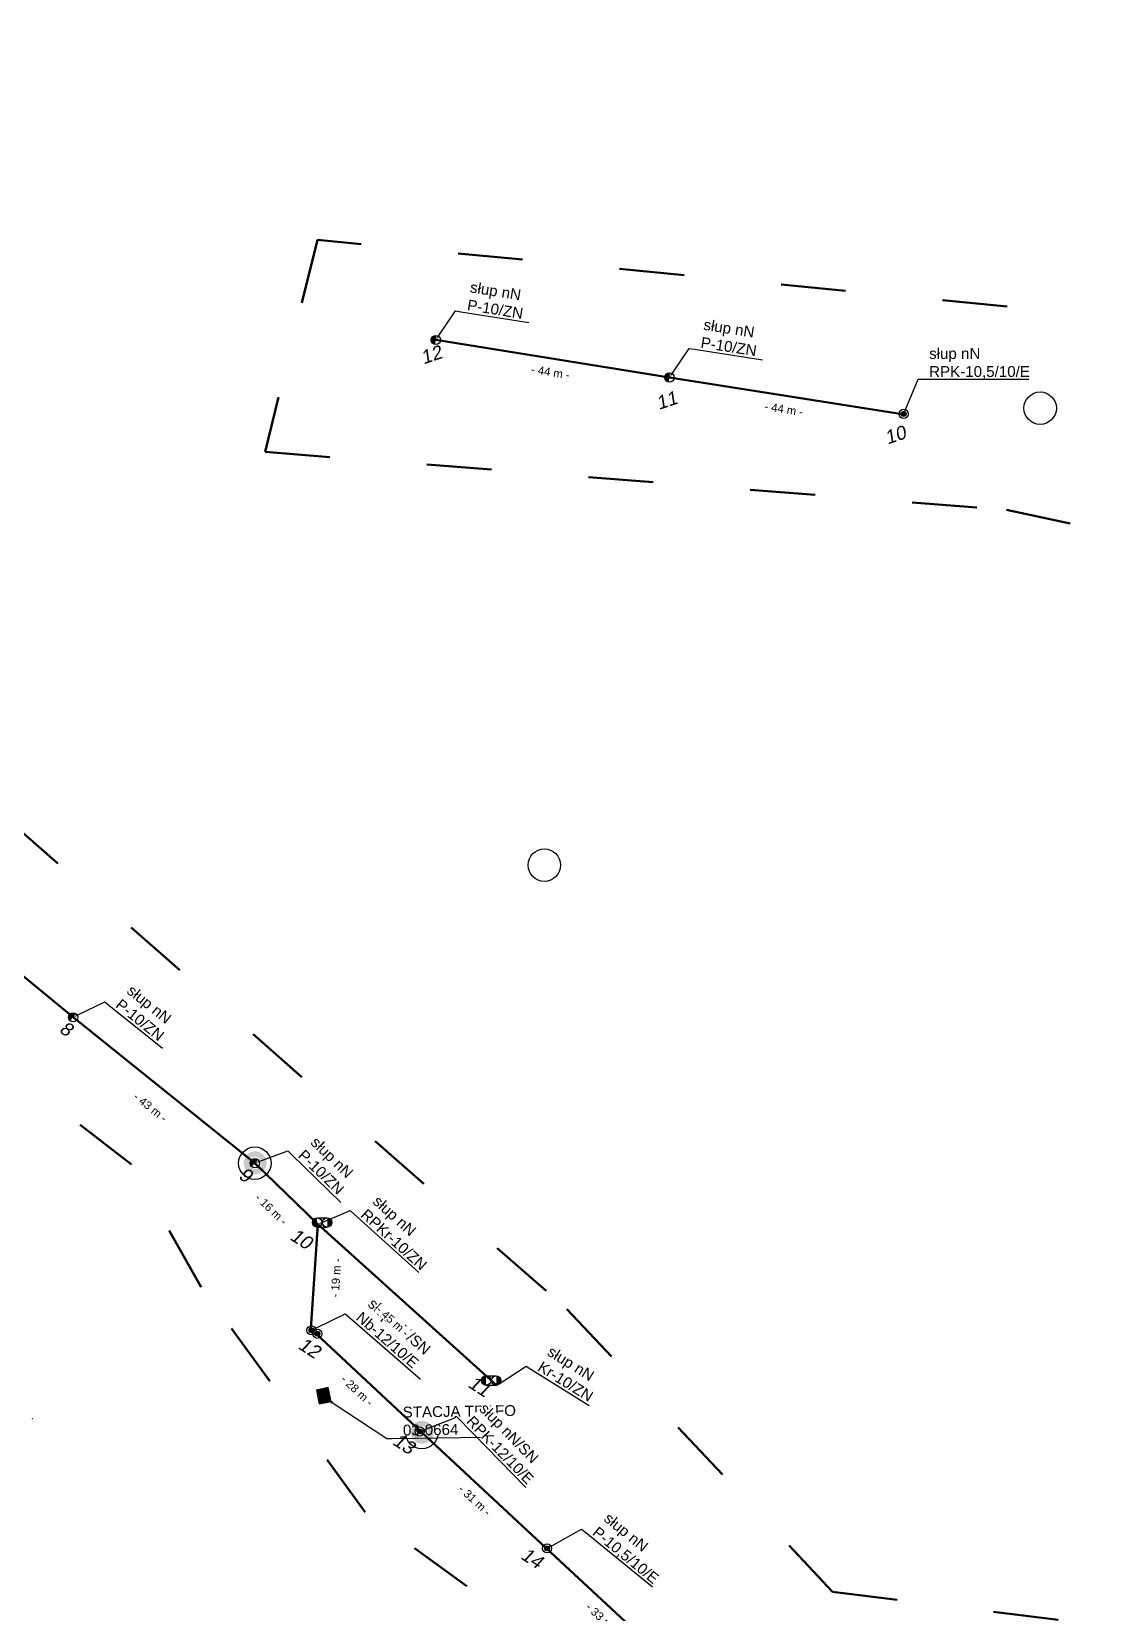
# Model space of a CAD drawing. Header units: metres. Extents: x 5772289 to 7530543, y 5762751 to 5793884.
# Drawn here: x 7525060.5 to 7525256.5, y 5787830.5 to 5788123 of the extents above; entities that cross this region are included whole.
import ezdxf
from ezdxf import colors
from ezdxf.entities.mleader import LeaderData, LeaderLine
from ezdxf.math import Vec2, Vec3

# ---------------------------------------------------------------- set-up
doc = ezdxf.new("R2010")
doc.units = ezdxf.units.M
doc.linetypes.add('GCAD_ISO03W100', pattern=[30, 12, -18])
for name, color, linetype, lineweight in [('!tele', 30, 'Continuous', 50), ('!trafo', 6, 'GCAD_ISO03W100', 50), ('00_Mufa', 3, 'Continuous', 30), ('_MM LINIA Sn', 40, 'Continuous', 30), ('_numery', 7, 'Continuous', 40)]:
    doc.layers.add(name, color=color, linetype=linetype, lineweight=lineweight)
doc.layers.add('_arkusze model', color=7, linetype='Continuous', lineweight=50, plot=False)
for name, color, linetype in [('_MM mufy', 3, 'Continuous'), ('_MM opisy', 7, 'Continuous'), ('_MM slupy', 5, 'Continuous'), ('_mm trafo', 3, 'Continuous'), ('DIM', 7, 'Continuous')]:
    doc.layers.add(name, color=color, linetype=linetype)
doc.styles.get("Standard").update_dxf_attribs({"font": 'arial.ttf'})
doc.dimstyles.new('opis linie', dxfattribs={"dimtxt": 1.5, "dimasz": 0.18, "dimexe": 0.18, "dimexo": 0.0625, "dimgap": 2.5, "dimtad": 4, "dimdec": 0, "dimzin": 0, "dimdsep": 46, "dimtxsty": 'Standard', "dimcen": 0.09, "dimse1": 1, "dimse2": 1, "dimsd1": 1, "dimsd2": 1, "dimclrt": 256, "dimadec": 0, "dimazin": 0, "dimtfac": 1, "dimtdec": 0, "dimtofl": 0, "dimtmove": 0, "dimatfit": 3, "dimfxl": 1, "dimtfill": 1, "dimtolj": 1, "dimtzin": 0, "dimarcsym": 0})

# ---------------------------------------------------------------- blocks, each defined once
blk = doc.blocks.new('trafo')
at = {"layer": '_mm trafo'}
h = blk.add_hatch(color=256, dxfattribs=at)
h.dxf.hatch_style = 1
h.paths.add_polyline_path([(-1.15, 1.02), (-0.52, -1.51), (1.64, -0.96), (1.01, 1.59)])
at = {"layer": '_MM LINIA Sn', "color": 2, "lineweight": 60}
for p, q in [((0.58, 0.02), (-0.43, 0.9)), ((-0.32, -0.23), (0.58, 0.02)), ((0.58, -0.92), (-0.32, -0.23)), ((0.55, -0.72), (0.41, -0.9)), ((0.41, -0.9), (0.58, -0.92)), ((0.58, -0.92), (0.55, -0.72))]:
    blk.add_line(p, q, dxfattribs=at)
at = {"layer": '_mm trafo', "flags": 128}
blk.add_lwpolyline([(-0.52, -1.52), (1.64, -0.96), (0.98, 1.58), (-1.17, 0.99), (-0.52, -1.52)], close=True, dxfattribs=at)
blk = doc.blocks.new('ZN')
at = {"layer": '_MM slupy', "transparency": 33554687}
h = blk.add_hatch(color=256, dxfattribs=at)
h.dxf.hatch_style = 1
h.paths.add_polyline_path([(0, -0.86), (0, 0.86, 1)])
at = {"layer": '_MM slupy'}
blk.add_circle((0, 0), 0.857, dxfattribs=at)
blk = doc.blocks.new('R')
at = {"layer": '_MM slupy', "transparency": 33554687}
h = blk.add_hatch(color=256, dxfattribs=at)
h.dxf.hatch_style = 1
h.paths.add_polyline_path([(-0.93, -0.86), (-0.93, 0.86, 1)])
h = blk.add_hatch(color=256, dxfattribs=at)
h.dxf.hatch_style = 1
h.paths.add_polyline_path([(0.93, 0.86), (0.93, -0.86, 1)])
at = {"layer": '_MM slupy'}
for points in [[(-0.93, 0.86), (0.93, 0.86)], [(-0.93, -0.86), (0.93, -0.86)]]:
    blk.add_lwpolyline(points, dxfattribs=at)
for centre in [(-0.93, 0), (0.93, 0)]:
    blk.add_circle(centre, 0.857, dxfattribs=at)
blk = doc.blocks.new('E')
at = {"layer": '_MM slupy'}
h = blk.add_hatch(color=256, dxfattribs=at)
h.dxf.hatch_style = 1
h.paths.add_polyline_path([(0.27, 0.37, 1), (-0.27, -0.37, 1)])
for radius in [0.857, 0.457]:
    blk.add_circle((0, 0), radius, dxfattribs=at)
blk = doc.blocks.new('trafo otwock2|NULL-flatten-573')
at = {"color": 2, "linetype": 'Continuous', "lineweight": 0}
blk.add_point((0, 0), dxfattribs=at)
blk = doc.blocks.new('trafo otwock2-flatten-1')
at = {"layer": '!tele'}
blk.add_blockref('trafo otwock2|NULL-flatten-573', (7525060.62706, 5787866.4778), dxfattribs=at)
blk = doc.blocks.new('*D3217')
at = {"layer": 'DIM', "insert": (7525199.6, 5788053.19), "char_height": 1.5, "attachment_point": 5, "rotation": 351.0877, "bg_fill": 3, "box_fill_scale": 1.1, "bg_fill_color": 9, "bg_fill_true_color": 13158600, "bg_fill_transparency": 0}
blk.add_mtext('\\A1;- 44 m -', dxfattribs=at)
blk = doc.blocks.new('*D3218')
at = {"layer": 'DIM', "insert": (7525156.45, 5788060.04), "char_height": 1.5, "attachment_point": 5, "rotation": 350.8724, "bg_fill": 3, "box_fill_scale": 1.1, "bg_fill_color": 9, "bg_fill_true_color": 13158600, "bg_fill_transparency": 0}
blk.add_mtext('\\A1;- 44 m -', dxfattribs=at)
blk = doc.blocks.new('*D3262')
at = {"layer": 'DIM', "insert": (7525165.97, 5787829.53), "char_height": 1.5, "attachment_point": 5, "rotation": 317.0596, "bg_fill": 3, "box_fill_scale": 1.1, "bg_fill_color": 9, "bg_fill_true_color": 13158600, "bg_fill_transparency": 0}
blk.add_mtext('\\A1;- 33 m -', dxfattribs=at)
blk = doc.blocks.new('*D3263')
at = {"layer": 'DIM', "insert": (7525142.46, 5787851.37), "char_height": 1.5, "attachment_point": 5, "rotation": 317.1462, "bg_fill": 3, "box_fill_scale": 1.1, "bg_fill_color": 9, "bg_fill_true_color": 13158600, "bg_fill_transparency": 0}
blk.add_mtext('\\A1;- 31 m -', dxfattribs=at)
blk = doc.blocks.new('*D3264')
at = {"layer": 'DIM', "insert": (7525120.7, 5787871.66), "char_height": 1.5, "attachment_point": 5, "rotation": 316.8754, "bg_fill": 3, "box_fill_scale": 1.1, "bg_fill_color": 9, "bg_fill_true_color": 13158600, "bg_fill_transparency": 0}
blk.add_mtext('\\A1;- 28 m -', dxfattribs=at)
blk = doc.blocks.new('*D3265')
at = {"layer": 'DIM', "insert": (7525116.81, 5787892.49), "char_height": 1.5, "attachment_point": 5, "rotation": 86.221, "bg_fill": 3, "box_fill_scale": 1.1, "bg_fill_color": 9, "bg_fill_true_color": 13158600, "bg_fill_transparency": 0}
blk.add_mtext('\\A1;- 19 m -', dxfattribs=at)
blk = doc.blocks.new('*D3272')
at = {"layer": 'DIM', "insert": (7525049.13, 5787951.19), "char_height": 1.5, "attachment_point": 5, "rotation": 320.5482, "bg_fill": 3, "box_fill_scale": 1.1, "bg_fill_color": 9, "bg_fill_true_color": 13158600, "bg_fill_transparency": 0}
blk.add_mtext('\\A1;- 43 m -', dxfattribs=at)
blk = doc.blocks.new('*D3273')
at = {"layer": 'DIM', "insert": (7525082.48, 5787924.07), "char_height": 1.5, "attachment_point": 5, "rotation": 321.2434, "bg_fill": 3, "box_fill_scale": 1.1, "bg_fill_color": 9, "bg_fill_true_color": 13158600, "bg_fill_transparency": 0}
blk.add_mtext('\\A1;- 43 m -', dxfattribs=at)
blk = doc.blocks.new('*D3274')
at = {"layer": 'DIM', "insert": (7525104.82, 5787905.19), "char_height": 1.5, "attachment_point": 5, "rotation": 315.8352, "bg_fill": 3, "box_fill_scale": 1.1, "bg_fill_color": 9, "bg_fill_true_color": 13158600, "bg_fill_transparency": 0}
blk.add_mtext('\\A1;- 16 m -', dxfattribs=at)
blk = doc.blocks.new('*D3275')
at = {"layer": 'DIM', "insert": (7525127.29, 5787884.52), "char_height": 1.5, "attachment_point": 5, "rotation": 317.9581, "bg_fill": 3, "box_fill_scale": 1.1, "bg_fill_color": 9, "bg_fill_true_color": 13158600, "bg_fill_transparency": 0}
blk.add_mtext('\\A1;- 45 m -', dxfattribs=at)
blk = doc.blocks.new('mufa')
at = {"layer": '_MM mufy'}
h = blk.add_hatch(color=256, dxfattribs=at)
h.dxf.hatch_style = 1
h.paths.add_polyline_path([(2.15, 0.12, 1), (-2.1, -0.05, 1)])
h.paths.add_polyline_path([(-1.1, -0.01, -1), (1.15, 0.08, -1)], flags=16)
h.paths.add_polyline_path([(-0.83, 0, -1), (0.88, 0.07, -1)], flags=0)
blk = doc.blocks.new('q')
at = {"layer": '_MM slupy'}
blk.add_blockref('ZN', (0, 0), dxfattribs=at)
at = {"layer": '_MM opisy'}
ml = blk.add_multileader_mtext('Standard', dxfattribs=at)
ml.set_content('\\pxql;słup nN\\PP-10/ZN', color=256)
ml.set_leader_properties()
ml.build(insert=Vec2(0, 0))
ml.multileader.update_dxf_attribs({"has_text_frame": 1, "text_left_attachment_type": 5, "text_right_attachment_type": 5, "dogleg_length": 1, "arrow_head_size": 1})
ctx = ml.context
ctx.base_point, ctx.char_height, ctx.arrow_head_size, ctx.landing_gap_size, ctx.plane_origin = Vec3(3.75, 5.9), 2, 1, 1, Vec3(1.72, -1.42)
ctx.left_attachment, ctx.right_attachment = 5, 5
notes = []
notes.append((ctx, [(0, (1, 1, 0), (2.75, 5.9), (1, 0), 1, [(0, [(0, 0), (2.75, 5.9)], 0, [])])]))
ctx.mtext.insert, ctx.mtext.flow_direction = Vec3(4.75, 11.7), 5
ctx.mtext.has_bg_fill, ctx.mtext.bg_color, ctx.mtext.bg_scale_factor, ctx.mtext.bg_transparency, ctx.mtext.use_window_bg_color = 1, -1023410175, 1, 0, 1
for ctx, leaders in notes:
    for number, flags, end, landing, length, lines in leaders:
        leader = LeaderData()
        leader.index, (leader.has_last_leader_line, leader.has_dogleg_vector, leader.attachment_direction) = number, flags
        leader.last_leader_point, leader.dogleg_vector, leader.dogleg_length = Vec3(end), Vec3(landing), length
        for number, points, colour, breaks in lines:
            line = LeaderLine()
            line.index, line.vertices, line.color, line.breaks = number, Vec3.list(points), colors.encode_raw_color(colour), breaks
            leader.lines.append(line)
        ctx.leaders.append(leader)

msp = doc.modelspace()

# ---------------------------------------------------------------- linework, layer by layer
at = {"layer": '!trafo'}
msp.add_lwpolyline([(7524845.19, 5788091.56), (7524874.27, 5788123.01), (7525033.76, 5787996.85), (7525159.5, 5787886.73), (7525208.63, 5787834.42), (7525293.32, 5787823.94), (7525387.2, 5787802.84), (7525385.36, 5787789.66), (7525236.89, 5787801.52), (7525318.43, 5787717.74), (7525411.67, 5787704.24), (7525408.72, 5787674.71), (7525355.14, 5787681.46), (7525458.93, 5787574.71), (7525434.88, 5787549.39), (7525213.73, 5787782.44), (7525122.22, 5787849.16), (7525091.9, 5787890.82), (7525078.98, 5787913.5), (7524912.84, 5788041.88), (7524881.03, 5788001.67), (7524854, 5788015.02), (7524888.12, 5788059.85)], close=True, dxfattribs=at)
msp.add_lwpolyline([(7525278.04, 5787867.7), (7525299.48, 5787845.81), (7525309.08, 5787857.89), (7525310.52, 5787871.8), (7525531.8, 5787856.51), (7525526.32, 5787950.18), (7525463.45, 5788037.94), (7525366.41, 5788040.05), (7525270.76, 5788069.31), (7525113.38, 5788084.5), (7525103.68, 5788045.26), (7525240.8, 5788034.58), (7525401.08, 5788000.18), (7525445.08, 5788001.81), (7525474.5, 5787908.62), (7525323.98, 5787896), (7525306.78, 5787965.33), (7525258.16, 5787963.68), (7525277.72, 5787868.08)], dxfattribs=at)
at = {"layer": '00_Mufa'}
for centre in [(7525247, 5788053.37), (7525155.32, 5787968.85), (7525101.8, 5787913.72), (7525132.67, 5787863.89)]:
    msp.add_circle(centre, 3, dxfattribs=at)

# ---------------------------------------------------------------- block references
at = {"layer": '_arkusze model', "rotation": 357.3066721443945}
msp.add_blockref('trafo', (7525114.3, 5787870.71), dxfattribs=at)

# ---------------------------------------------------------------- next in the draw order: block references
for p, rotation in [((7525135.25, 5788065.98), 350.8723858273542), ((7525178.45, 5788059.03), 351.0877214725283), ((7525068.19, 5787940.7), 321.2433808309593), ((7525101.8, 5787913.72), 315.8352457379866)]:
    msp.add_blockref('q', p, dxfattribs=dict(rotation=rotation))

# ---------------------------------------------------------------- next in the draw order: leaders
at = {"layer": '_MM opisy'}
ml = msp.add_multileader_mtext('Standard', dxfattribs=at)
ml.set_content('\\pxql;słup nN\\PRPK-10,5/10/E', color=256)
ml.set_leader_properties()
ml.build(insert=Vec2(0, 0))
ml.multileader.update_dxf_attribs({"has_text_frame": 1, "text_left_attachment_type": 5, "text_right_attachment_type": 5, "dogleg_length": 1, "arrow_head_size": 1})
ctx = ml.context
ctx.base_point, ctx.char_height, ctx.arrow_head_size, ctx.landing_gap_size, ctx.plane_origin = Vec3(7525225.47, 5788058.71, 119), 2, 1, 1, Vec3(7525223.48, 5788050.88, 119)
ctx.left_attachment, ctx.right_attachment = 5, 5
notes = []
notes.append((ctx, [(0, (1, 1, 0), (7525224.47, 5788058.71, 119), (1, 0), 1, [(0, [(7525221.76, 5788052.3, 119), (7525224.47, 5788058.71, 119)], 0, [])])]))
ctx.mtext.insert, ctx.mtext.flow_direction = Vec3(7525226.47, 5788064.48, 119), 5
ctx.mtext.has_bg_fill, ctx.mtext.bg_color, ctx.mtext.bg_scale_factor, ctx.mtext.bg_transparency, ctx.mtext.use_window_bg_color = 1, -1023410175, 1, 0, 1
ml = msp.add_multileader_mtext('Standard', dxfattribs=at)
ml.set_content('\\pxql;słup nN/SN\\PNb-12/10/E', color=256)
ml.set_leader_properties()
ml.build(insert=Vec2(0, 0))
ml.multileader.update_dxf_attribs({"has_text_frame": 1, "text_left_attachment_type": 5, "text_right_attachment_type": 5, "dogleg_length": 1, "arrow_head_size": 1})
ctx = ml.context
ctx.base_point, ctx.char_height, ctx.arrow_head_size, ctx.landing_gap_size, ctx.plane_origin, ctx.plane_x_axis, ctx.plane_y_axis = Vec3(7525119.27, 5787885.21, 121.45), 2, 1, 1, Vec3(7525112.63, 5787880.61, 121.45), Vec3(0.754398, -0.656417), Vec3(0.656417, 0.754398)
ctx.left_attachment, ctx.right_attachment = 5, 5
notes.append((ctx, [(0, (1, 1, 0), (7525118.52, 5787885.86, 121.45), (0.754398, -0.656417), 1, [(0, [(7525112.27, 5787882.81, 121.45), (7525118.52, 5787885.86, 121.45)], 0, [])])]))
ctx.mtext.insert, ctx.mtext.text_direction, ctx.mtext.flow_direction = Vec3(7525123.84, 5787888.93, 121.45), Vec3(0.754398, -0.656417), 5
ctx.mtext.has_bg_fill, ctx.mtext.bg_color, ctx.mtext.bg_scale_factor, ctx.mtext.bg_transparency, ctx.mtext.use_window_bg_color = 1, -1023410175, 1, 0, 1
ml = msp.add_multileader_mtext('Standard', dxfattribs=at)
ml.set_content('\\pxql;słup nN\\PP-10,5/10/E', color=256)
ml.set_leader_properties()
ml.build(insert=Vec2(0, 0))
ml.multileader.update_dxf_attribs({"has_text_frame": 1, "text_left_attachment_type": 5, "text_right_attachment_type": 5, "dogleg_length": 1, "arrow_head_size": 1})
ctx = ml.context
ctx.base_point, ctx.char_height, ctx.arrow_head_size, ctx.landing_gap_size, ctx.plane_origin, ctx.plane_x_axis, ctx.plane_y_axis = Vec3(7525162.99, 5787845.41), 2, 1, 1, Vec3(7525156.25, 5787840.31), Vec3(0.774484, -0.632594), Vec3(0.632594, 0.774484)
ctx.left_attachment, ctx.right_attachment = 5, 5
notes.append((ctx, [(0, (1, 1, 0), (7525162.22, 5787846.05), (0.774484, -0.632594), 1, [(0, [(7525155.82, 5787842.49)], 0, [])])]))
ctx.mtext.insert, ctx.mtext.text_direction, ctx.mtext.flow_direction = Vec3(7525167.42, 5787849.25), Vec3(0.774484, -0.632594), 5
ctx.mtext.has_bg_fill, ctx.mtext.bg_color, ctx.mtext.bg_scale_factor, ctx.mtext.bg_transparency, ctx.mtext.use_window_bg_color = 1, -1023410175, 1, 0, 1
at = {"layer": '_mm trafo', "color": 3}
ml = msp.add_multileader_mtext('Standard', dxfattribs=at)
ml.set_content('STACJA TRAFO\\P03-0664', color=3)
ml.set_leader_properties()
ml.build(insert=Vec2(0, 0))
ml.multileader.update_dxf_attribs({"has_text_frame": 1, "text_left_attachment_type": 5, "text_right_attachment_type": 5, "dogleg_length": 1, "arrow_head_size": 1.5})
ctx = ml.context
ctx.base_point, ctx.char_height, ctx.arrow_head_size, ctx.plane_origin, ctx.plane_x_axis, ctx.plane_y_axis = Vec3(7525127.2, 5787862.83), 2, 1.5, Vec3(7525118.06, 5787839.49), Vec3(0.999891, 0.014731), Vec3(-0.014731, 0.999891)
ctx.left_attachment, ctx.right_attachment, ctx.attachment_type = 5, 5, 2
notes.append((ctx, [(0, (1, 1, 0), (7525126.2, 5787862.81), (0.999891, 0.014731), 1, [(0, [(7525114.83, 5787870.3)], 0, [])])]))
ctx.mtext.insert, ctx.mtext.text_direction, ctx.mtext.rotation, ctx.mtext.flow_direction = Vec3(7525129.11, 5787868.68), Vec3(0.999891, 0.014731), 6.129723, 5
ctx.mtext.has_bg_fill, ctx.mtext.bg_color, ctx.mtext.bg_scale_factor, ctx.mtext.bg_transparency, ctx.mtext.use_window_bg_color = 1, -1073741824, 1, 0, 1
for ctx, leaders in notes:
    for number, flags, end, landing, length, lines in leaders:
        leader = LeaderData()
        leader.index, (leader.has_last_leader_line, leader.has_dogleg_vector, leader.attachment_direction) = number, flags
        leader.last_leader_point, leader.dogleg_vector, leader.dogleg_length = Vec3(end), Vec3(landing), length
        for number, points, colour, breaks in lines:
            line = LeaderLine()
            line.index, line.vertices, line.color, line.breaks = number, Vec3.list(points), colors.encode_raw_color(colour), breaks
            leader.lines.append(line)
        ctx.leaders.append(leader)

# ---------------------------------------------------------------- next in the draw order: linework, layer by layer
at = {"layer": '!tele'}
msp.add_lwpolyline([(7525135.25, 5788065.98), (7525178.45, 5788059.03), (7525221.51, 5788052.28)], dxfattribs=at)

# ---------------------------------------------------------------- next in the draw order: block references
msp.add_blockref('E', (7525221.76, 5788052.3, 119))
for p, rotation in [((7525112.27, 5787882.81, 121.45), 318.9727852693782), ((7525113.34, 5787882.18, 121.45), 318.9727852693782), ((7525155.82, 5787842.49), 320.7582601659452)]:
    msp.add_blockref('E', p, dxfattribs=dict(rotation=rotation))

# ---------------------------------------------------------------- next in the draw order: leaders
at = {"layer": '_MM opisy'}
ml = msp.add_multileader_mtext('Standard', dxfattribs=at)
ml.set_content('\\pxql;słup nN\\PRPKr-10/ZN', color=256)
ml.set_leader_properties()
ml.build(insert=Vec2(0, 0))
ml.multileader.update_dxf_attribs({"has_text_frame": 1, "text_left_attachment_type": 5, "text_right_attachment_type": 5, "dogleg_length": 1, "arrow_head_size": 1})
ctx = ml.context
ctx.base_point, ctx.char_height, ctx.arrow_head_size, ctx.landing_gap_size, ctx.plane_origin, ctx.plane_x_axis, ctx.plane_y_axis = Vec3(7525120.18, 5787904.29), 2, 1, 1, Vec3(7525113.76, 5787900.21), Vec3(0.742655, -0.669674), Vec3(0.669674, 0.742655)
ctx.left_attachment, ctx.right_attachment = 5, 5
notes = []
notes.append((ctx, [(0, (1, 1, 0), (7525119.43, 5787904.96), (0.742655, -0.669674), 1, [(0, [(7525113.44, 5787902.42), (7525119.43, 5787904.96)], 0, [])])]))
ctx.mtext.insert, ctx.mtext.text_direction, ctx.mtext.flow_direction = Vec3(7525124.78, 5787907.9), Vec3(0.742655, -0.669674), 5
ctx.mtext.has_bg_fill, ctx.mtext.bg_color, ctx.mtext.bg_scale_factor, ctx.mtext.bg_transparency, ctx.mtext.use_window_bg_color = 1, -1023410175, 1, 0, 1
ml = msp.add_multileader_mtext('Standard', dxfattribs=at)
ml.set_content('\\pxql;słup nN/SN\\PRPK-12/10/E', color=256)
ml.set_leader_properties()
ml.build(insert=Vec2(0, 0))
ml.multileader.update_dxf_attribs({"has_text_frame": 1, "text_left_attachment_type": 5, "text_right_attachment_type": 5, "dogleg_length": 1, "arrow_head_size": 1})
ctx = ml.context
ctx.base_point, ctx.char_height, ctx.arrow_head_size, ctx.landing_gap_size, ctx.plane_origin, ctx.plane_x_axis, ctx.plane_y_axis = Vec3(7525139.74, 5787866.2, 115.53), 2, 1, 1, Vec3(7525132.46, 5787861.88, 115.53), Vec3(0.698827, -0.715291), Vec3(0.715291, 0.698827)
ctx.left_attachment, ctx.right_attachment = 5, 5
notes.append((ctx, [(0, (1, 1, 0), (7525139.04, 5787866.92, 115.53), (0.698827, -0.715291), 1, [(0, [(7525132.28, 5787864.1, 115.53), (7525138.75, 5787866.64, 115.53)], 0, [])])]))
ctx.mtext.insert, ctx.mtext.text_direction, ctx.mtext.flow_direction = Vec3(7525144.58, 5787869.54, 115.53), Vec3(0.698827, -0.715291), 5
ctx.mtext.has_bg_fill, ctx.mtext.bg_color, ctx.mtext.bg_scale_factor, ctx.mtext.bg_transparency, ctx.mtext.use_window_bg_color = 1, -1023410175, 1, 0, 1
for ctx, leaders in notes:
    for number, flags, end, landing, length, lines in leaders:
        leader = LeaderData()
        leader.index, (leader.has_last_leader_line, leader.has_dogleg_vector, leader.attachment_direction) = number, flags
        leader.last_leader_point, leader.dogleg_vector, leader.dogleg_length = Vec3(end), Vec3(landing), length
        for number, points, colour, breaks in lines:
            line = LeaderLine()
            line.index, line.vertices, line.color, line.breaks = number, Vec3.list(points), colors.encode_raw_color(colour), breaks
            leader.lines.append(line)
        ctx.leaders.append(leader)

# ---------------------------------------------------------------- next in the draw order: linework, layer by layer
at = {"layer": '!tele'}
for points in [[(7524870.02, 5788101.23), (7524898.15, 5788078.51), (7524914.28, 5788063.97), (7524933.51, 5788051.37), (7524969.34, 5788020.77), (7525003.07, 5787993.47), (7525035.16, 5787967.88), (7525068.19, 5787940.7), (7525101.8, 5787913.72), (7525113.44, 5787902.42), (7525146.52, 5787872.59)], [(7525113.44, 5787902.42), (7525112.16, 5787883.1), (7525132.67, 5787863.89), (7525155.68, 5787842.54), (7525179.69, 5787820.2), (7525202.2, 5787797.24), (7525214.84, 5787809.82), (7525251.4, 5787772.63), (7525283.14, 5787740.45), (7525315.1, 5787707.62), (7525349.16, 5787672.87), (7525368.11, 5787648.93), (7525390.79, 5787626.43), (7525407.46, 5787607.71), (7525437.86, 5787577.22)]]:
    msp.add_lwpolyline(points, dxfattribs=at)

# ---------------------------------------------------------------- next in the draw order: block references
msp.add_blockref('trafo otwock2-flatten-1', (0, 0), dxfattribs=at)
msp.add_blockref('R', (7525114.24, 5787902.76))
at = {"rotation": 314.3329845366334}
msp.add_blockref('E', (7525132.28, 5787864.1, 115.53), dxfattribs=at)

# ---------------------------------------------------------------- next in the draw order: dimensions: what is measured, and where the dimension line sits
at = {"layer": 'DIM'}
for p1, p2, picture, middle in [((7525221.51, 5788052.28), (7525178.45, 5788059.03), '*D3217', (7525199.6, 5788053.19)), ((7525035.16, 5787967.88), (7525068.19, 5787940.7), '*D3272', (7525049.13, 5787951.19)), ((7525179.69, 5787820.2), (7525155.68, 5787842.54), '*D3262', (7525165.97, 5787829.53))]:
    dim = msp.add_aligned_dim(p1=p1, p2=p2, distance=-0.75, dimstyle='opis linie', override={"dimpost": '- <> m -'}, dxfattribs=at)
    dim.commit()
    dim.dimension.update_dxf_attribs({"geometry": picture, "text_midpoint": middle})

# ---------------------------------------------------------------- next in the draw order: texts
at = {"layer": '_numery', "oblique": 10}
msp.add_text('10', height=2.5, rotation=18.6249, dxfattribs=at).set_placement((7525218.76, 5788046.62))

# ---------------------------------------------------------------- next in the draw order: dimensions: what is measured, and where the dimension line sits
at = {"layer": 'DIM'}
for p1, p2, picture, middle in [((7525178.45, 5788059.03), (7525135.25, 5788065.98), '*D3218', (7525156.45, 5788060.04)), ((7525068.19, 5787940.7), (7525101.8, 5787913.72), '*D3273', (7525082.48, 5787924.07)), ((7525155.68, 5787842.54), (7525132.67, 5787863.89), '*D3263', (7525142.46, 5787851.37))]:
    dim = msp.add_aligned_dim(p1=p1, p2=p2, distance=-0.75, dimstyle='opis linie', override={"dimpost": '- <> m -'}, dxfattribs=at)
    dim.commit()
    dim.dimension.update_dxf_attribs({"geometry": picture, "text_midpoint": middle})

# ---------------------------------------------------------------- next in the draw order: texts
at = {"layer": '_numery', "oblique": 10}
for s, rotation, p in [('12', 18.6249, (7525132.97, 5788061.44)), ('11', 18.6249, (7525176.5, 5788053.02)), ('8', 327.0783, (7525065.45, 5787938.07)), ('14', 327.0783, (7525150.77, 5787840.7))]:
    msp.add_text(s, height=2.5, rotation=rotation, dxfattribs=at).set_placement(p)

# ---------------------------------------------------------------- next in the draw order: dimensions: what is measured, and where the dimension line sits
at = {"layer": 'DIM'}
dim = msp.add_aligned_dim(p1=(7525132.67, 5787863.89), p2=(7525112.16, 5787883.1), distance=-0.75, dimstyle='opis linie', override={"dimpost": '- <> m -'}, dxfattribs=at)
dim.commit()
dim.dimension.update_dxf_attribs({"geometry": '*D3264', "text_midpoint": (7525120.7, 5787871.66)})

# ---------------------------------------------------------------- next in the draw order: block references
at = {"color": 5, "lineweight": 70}
msp.add_blockref('mufa', (7525132.71, 5787863.92), dxfattribs=at)

# ---------------------------------------------------------------- next in the draw order: texts
at = {"layer": '_numery', "oblique": 10}
msp.add_text('13', height=2.5, rotation=327.0783, dxfattribs=at).set_placement((7525127.08, 5787861.83))

# ---------------------------------------------------------------- next in the draw order: dimensions: what is measured, and where the dimension line sits
at = {"layer": 'DIM'}
dim = msp.add_aligned_dim(p1=(7525112.16, 5787883.1), p2=(7525113.44, 5787902.42), distance=-0.75, dimstyle='opis linie', override={"dimpost": '- <> m -'}, dxfattribs=at)
dim.commit()
dim.dimension.update_dxf_attribs({"geometry": '*D3265', "text_midpoint": (7525116.81, 5787892.49)})

# ---------------------------------------------------------------- next in the draw order: dimensions: what is measured, and where the dimension line sits
dim = msp.add_aligned_dim(p1=(7525101.8, 5787913.72), p2=(7525113.44, 5787902.42), distance=-0.75, dimstyle='opis linie', override={"dimpost": '- <> m -'}, dxfattribs=at)
dim.commit()
dim.dimension.update_dxf_attribs({"geometry": '*D3274', "text_midpoint": (7525104.82, 5787905.19)})

# ---------------------------------------------------------------- next in the draw order: block references
at = {"color": 5, "lineweight": 70}
msp.add_blockref('mufa', (7525101.84, 5787913.75), dxfattribs=at)

# ---------------------------------------------------------------- next in the draw order: texts
at = {"layer": '_numery', "oblique": 10}
msp.add_text('9', height=2.5, rotation=327.0783, dxfattribs=at).set_placement((7525098.61, 5787911.03))

# ---------------------------------------------------------------- next in the draw order: dimensions: what is measured, and where the dimension line sits
at = {"layer": 'DIM'}
dim = msp.add_aligned_dim(p1=(7525113.44, 5787902.42), p2=(7525146.52, 5787872.59), distance=-0.75, dimstyle='opis linie', override={"dimpost": '- <> m -'}, dxfattribs=at)
dim.commit()
dim.dimension.update_dxf_attribs({"geometry": '*D3275', "text_midpoint": (7525127.29, 5787884.52)})

# ---------------------------------------------------------------- next in the draw order: texts
at = {"layer": '_numery', "oblique": 10}
for s, p in [('10', (7525108.1, 5787899.72)), ('12', (7525109.6, 5787879.57)), ('11', (7525141.02, 5787872.45))]:
    msp.add_text(s, height=2.5, rotation=327.0783, dxfattribs=at).set_placement(p)

# ---------------------------------------------------------------- next in the draw order: leaders
at = {"layer": '_MM opisy'}
ml = msp.add_multileader_mtext('Standard', dxfattribs=at)
ml.set_content('\\pxql;słup nN\\PKr-10/ZN', color=256)
ml.set_leader_properties()
ml.build(insert=Vec2(0, 0))
ml.multileader.update_dxf_attribs({"has_text_frame": 1, "text_left_attachment_type": 5, "text_right_attachment_type": 5, "dogleg_length": 1, "arrow_head_size": 1})
ctx = ml.context
ctx.base_point, ctx.char_height, ctx.arrow_head_size, ctx.landing_gap_size, ctx.plane_origin, ctx.plane_x_axis, ctx.plane_y_axis = Vec3(7525152.82, 5787875.62), 2, 1, 1, Vec3(7525147.23, 5787870.47), Vec3(0.849306, -0.527901), Vec3(0.527901, 0.849306)
ctx.left_attachment, ctx.right_attachment = 5, 5
notes = []
notes.append((ctx, [(0, (1, 1, 0), (7525151.97, 5787876.15), (0.849306, -0.527901), 1, [(0, [(7525146.52, 5787872.59), (7525151.97, 5787876.15)], 0, [])])]))
ctx.mtext.insert, ctx.mtext.text_direction, ctx.mtext.flow_direction = Vec3(7525156.73, 5787880.02), Vec3(0.849306, -0.527901), 5
ctx.mtext.has_bg_fill, ctx.mtext.bg_color, ctx.mtext.bg_scale_factor, ctx.mtext.bg_transparency, ctx.mtext.use_window_bg_color = 1, -1023410175, 1, 0, 1
for ctx, leaders in notes:
    for number, flags, end, landing, length, lines in leaders:
        leader = LeaderData()
        leader.index, (leader.has_last_leader_line, leader.has_dogleg_vector, leader.attachment_direction) = number, flags
        leader.last_leader_point, leader.dogleg_vector, leader.dogleg_length = Vec3(end), Vec3(landing), length
        for number, points, colour, breaks in lines:
            line = LeaderLine()
            line.index, line.vertices, line.color, line.breaks = number, Vec3.list(points), colors.encode_raw_color(colour), breaks
            leader.lines.append(line)
        ctx.leaders.append(leader)

# ---------------------------------------------------------------- next in the draw order: block references
at = {"color": 5, "lineweight": 70}
msp.add_blockref('R', (7525145.49, 5787873.52), dxfattribs=at)

doc.saveas('drawing.dxf')
